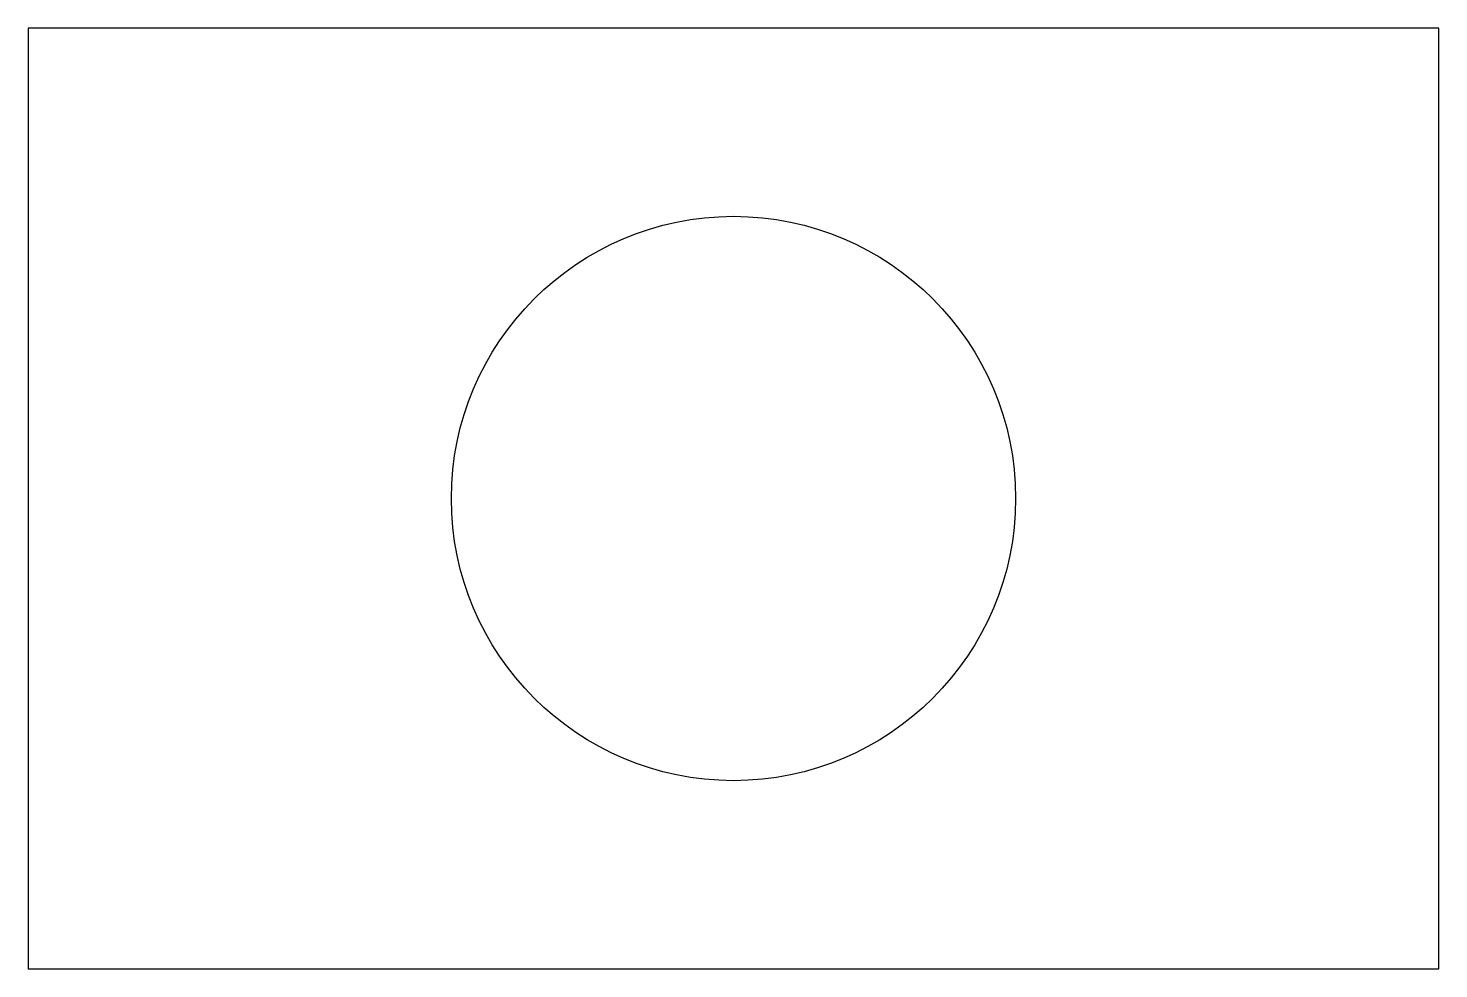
# Model space of a CAD drawing. Header units: millimetres. Extents: x 0 to 6000, y 0 to 4000.
import ezdxf

# ---------------------------------------------------------------- set-up
doc = ezdxf.new("R2010")
doc.units = ezdxf.units.MM
doc.layers.add('A-WALL', color=4, linetype='Continuous')

msp = doc.modelspace()

# ---------------------------------------------------------------- linework, layer by layer
at = {"layer": 'A-WALL'}
for p, q in [((6000, 4000), (0, 4000)), ((0, 4000), (0, 0)), ((6000, 0), (6000, 4000)), ((0, 0), (6000, 0))]:
    msp.add_line(p, q, dxfattribs=at)
msp.add_circle((3000, 2000), 1200, dxfattribs=at)

doc.saveas('drawing.dxf')
